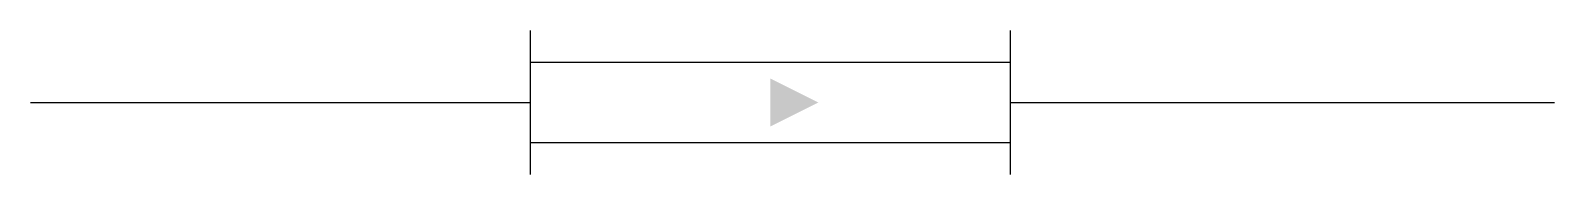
# Model space of a CAD drawing. Extents: x 982083 to 984114, y -1094000 to -1093808.
import ezdxf

# ---------------------------------------------------------------- set-up
doc = ezdxf.new("R2010")
doc.units = 0
doc.header["$LTSCALE"] = 1000
doc.header["$MEASUREMENT"] = 0
doc.layers.get('0').update_dxf_attribs({"linetype": 'CONTINUOUS'})
doc.layers.add('FM', color=3, linetype='CONTINUOUS')
doc.layers.add('pgl', color=4, linetype='CONTINUOUS')

msp = doc.modelspace()

# ---------------------------------------------------------------- linework, layer by layer
for p, q in [((982739.8, -1093903.9), (982748.8, -1093903.9)), ((983389.3, -1093903.9), (983416.2, -1093903.9))]:
    msp.add_line(p, q)
at = {"layer": 'FM'}
for p, q in [((982748.8, -1093807.8), (982748.8, -1094000)), ((983389.3, -1094000), (983389.3, -1093807.8)), ((983389.3, -1093850.5), (982748.8, -1093850.5)), ((982748.8, -1093957.3), (983389.3, -1093957.3))]:
    msp.add_line(p, q, dxfattribs=at)
msp.add_solid([(983069.1, -1093935.9), (983133.1, -1093903.9), (983069.1, -1093871.9)], dxfattribs=at)
at = {"layer": 'pgl'}
for p, q in [((982083, -1093903.9), (982748.8, -1093903.9)), ((983389.3, -1093903.9), (984114.1, -1093903.9))]:
    msp.add_line(p, q, dxfattribs=at)

doc.saveas('drawing.dxf')
